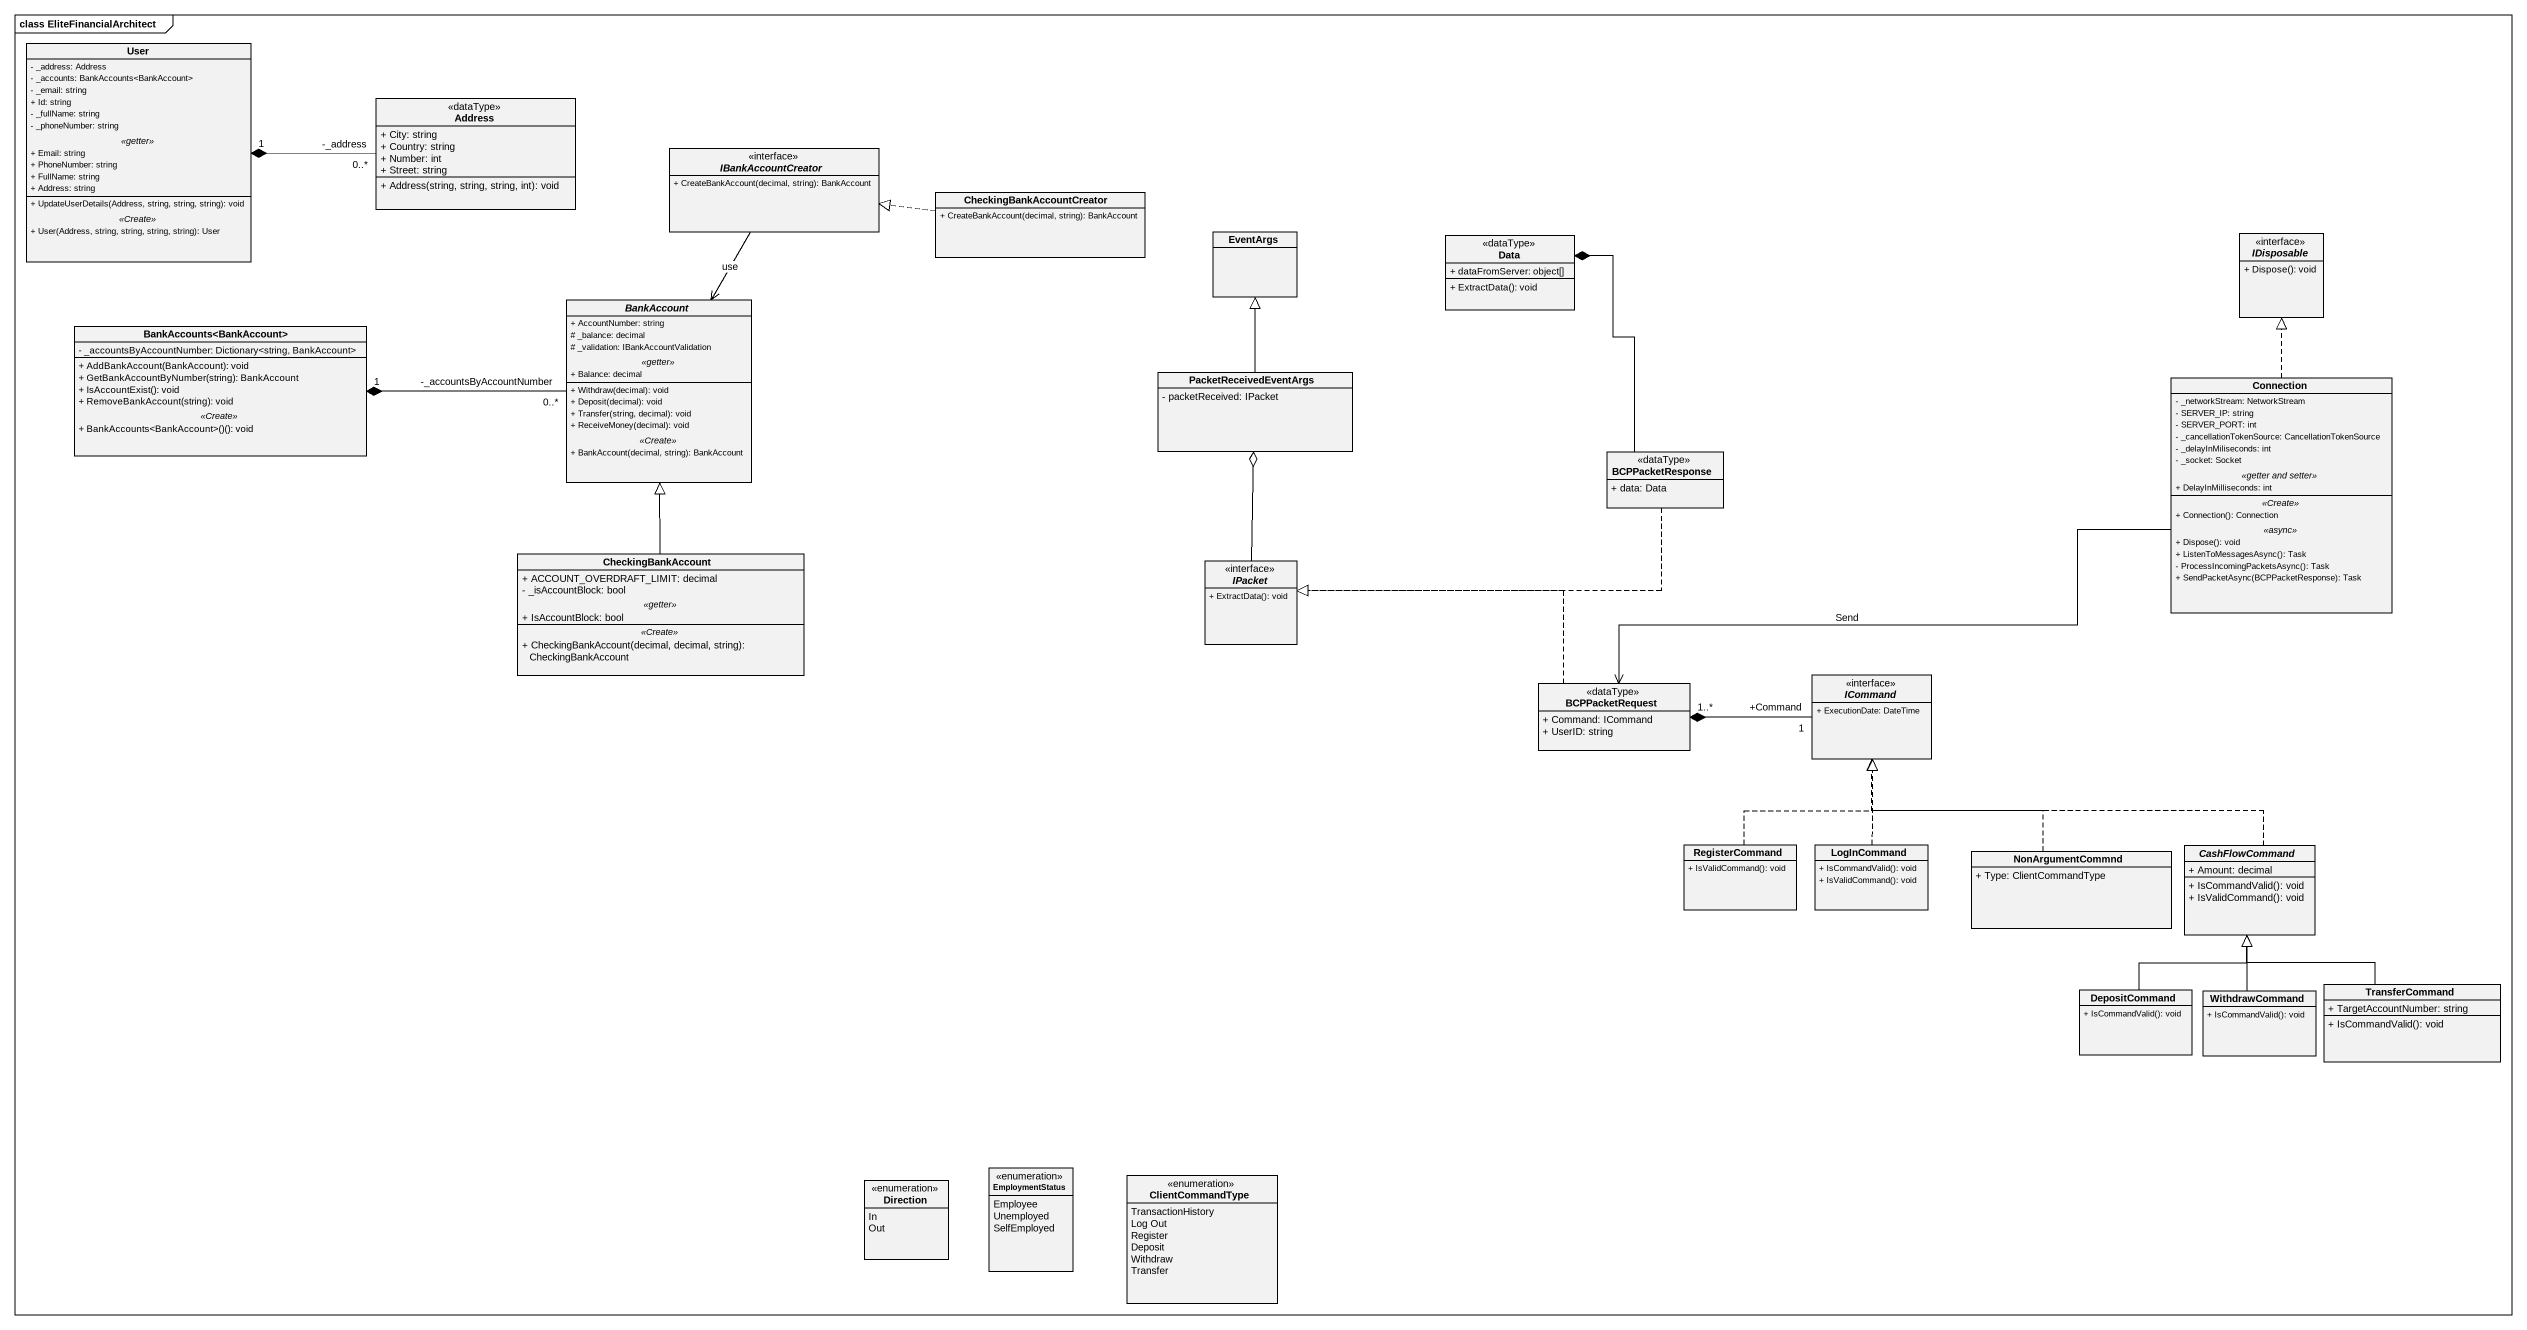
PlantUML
@startuml
mainframe class EliteFinancialArchitect
hide circle
hide empty members
skinparam classAttributeIconSize 0
class User {
  - _address: Address
  - _accounts: BankAccounts<BankAccount>
  - _email: string
  + Id: string
  - _fullName: string
  - _phoneNumber: string
  .. <<getter>> ..
  + Email: string
  + PhoneNumber: string
  + FullName: string
  + Address: string
  --
  + UpdateUserDetails(Address, string, string, string): void
  .. <<Create>> ..
  + User(Address, string, string, string, string): User
}
class Address <<dataType>> {
  + City: string
  + Country: string
  + Number: int
  + Street: string
  + Address(string, string, string, int): void
}
interface IBankAccountCreator {
  + CreateBankAccount(decimal, string): BankAccount
}
class CheckingBankAccountCreator {
  + CreateBankAccount(decimal, string): BankAccount
}
class EventArgs
class Data <<dataType>> {
  + dataFromServer: object[]
  + ExtractData(): void
}
interface IDisposable {
  + Dispose(): void
}
class "BankAccounts<BankAccount>" as BankAccounts_BankAccount {
  - _accountsByAccountNumber: Dictionary<string, BankAccount>
  --
  + AddBankAccount(BankAccount): void
  + GetBankAccountByNumber(string): BankAccount
  + IsAccountExist(): void
  + RemoveBankAccount(string): void
  .. <<Create>> ..
  + BankAccounts<BankAccount>()(): void
}
abstract class BankAccount {
  + AccountNumber: string
  # _balance: decimal
  # _validation: IBankAccountValidation
  .. <<getter>> ..
  + Balance: decimal
  --
  + Withdraw(decimal): void
  + Deposit(decimal): void
  + Transfer(string, decimal): void
  + ReceiveMoney(decimal): void
  .. <<Create>> ..
  + BankAccount(decimal, string): BankAccount
}
class PacketReceivedEventArgs {
  - packetReceived: IPacket
}
class Connection {
  - _networkStream: NetworkStream
  - SERVER_IP: string
  - SERVER_PORT: int
  - _cancellationTokenSource: CancellationTokenSource
  - _delayInMiliseconds: int
  - _socket: Socket
  .. <<getter and setter>> ..
  + DelayInMilliseconds: int
  .. <<Create>> ..
  + Connection(): Connection
  .. <<async>> ..
  + Dispose(): void
  + ListenToMessagesAsync(): Task
  - ProcessIncomingPacketsAsync(): Task
  + SendPacketAsync(BCPPacketResponse): Task
}
class BCPPacketResponse <<dataType>> {
  + data: Data
}
class CheckingBankAccount {
  + ACCOUNT_OVERDRAFT_LIMIT: decimal
  - _isAccountBlock: bool
  .. <<getter>> ..
  + IsAccountBlock: bool
  .. <<Create>> ..
  + CheckingBankAccount(decimal, decimal, string): CheckingBankAccount
}
interface IPacket {
  + ExtractData(): void
}
class BCPPacketRequest <<dataType>> {
  + Command: ICommand
  + UserID: string
}
interface ICommand {
  + ExecutionDate: DateTime
}
class RegisterCommand {
  + IsValidCommand(): void
}
class LogInCommand {
  + IsCommandValid(): void
  + IsValidCommand(): void
}
class NonArgumentCommnd {
  + Type: ClientCommandType
}
abstract class CashFlowCommand {
  + Amount: decimal
  + IsCommandValid(): void
  + IsValidCommand(): void
}
class DepositCommand {
  + IsCommandValid(): void
}
class WithdrawCommand {
  + IsCommandValid(): void
}
class TransferCommand {
  + TargetAccountNumber: string
  + IsCommandValid(): void
}
enum EmploymentStatus {
  Employee
  Unemployed
  SelfEmployed
}
enum Direction {
  In
  Out
}
enum ClientCommandType {
  TransactionHistory
  Log Out
  Register
  Deposit
  Withdraw
  Transfer
}
Address "-_address\n0..*" -left-* "1" User
IBankAccountCreator --> BankAccount : use
CheckingBankAccountCreator .left.|> IBankAccountCreator
BankAccount "-_accountsByAccountNumber\n0..*" -left-* "1" BankAccounts_BankAccount
PacketReceivedEventArgs -up-|> EventArgs
Connection .up.|> IDisposable
Connection -left-> BCPPacketRequest : Send
BCPPacketResponse -up-* Data
BCPPacketResponse .left.|> IPacket
CheckingBankAccount -up-|> BankAccount
IPacket -up-o PacketReceivedEventArgs
BCPPacketRequest .left.|> IPacket
ICommand "+Command\n1" -left-* "1..*" BCPPacketRequest
RegisterCommand .up.|> ICommand
LogInCommand .up.|> ICommand
NonArgumentCommnd .up.|> ICommand
CashFlowCommand .left.|> ICommand
DepositCommand -up-|> CashFlowCommand
WithdrawCommand -up-|> CashFlowCommand
TransferCommand -up-|> CashFlowCommand
@enduml
